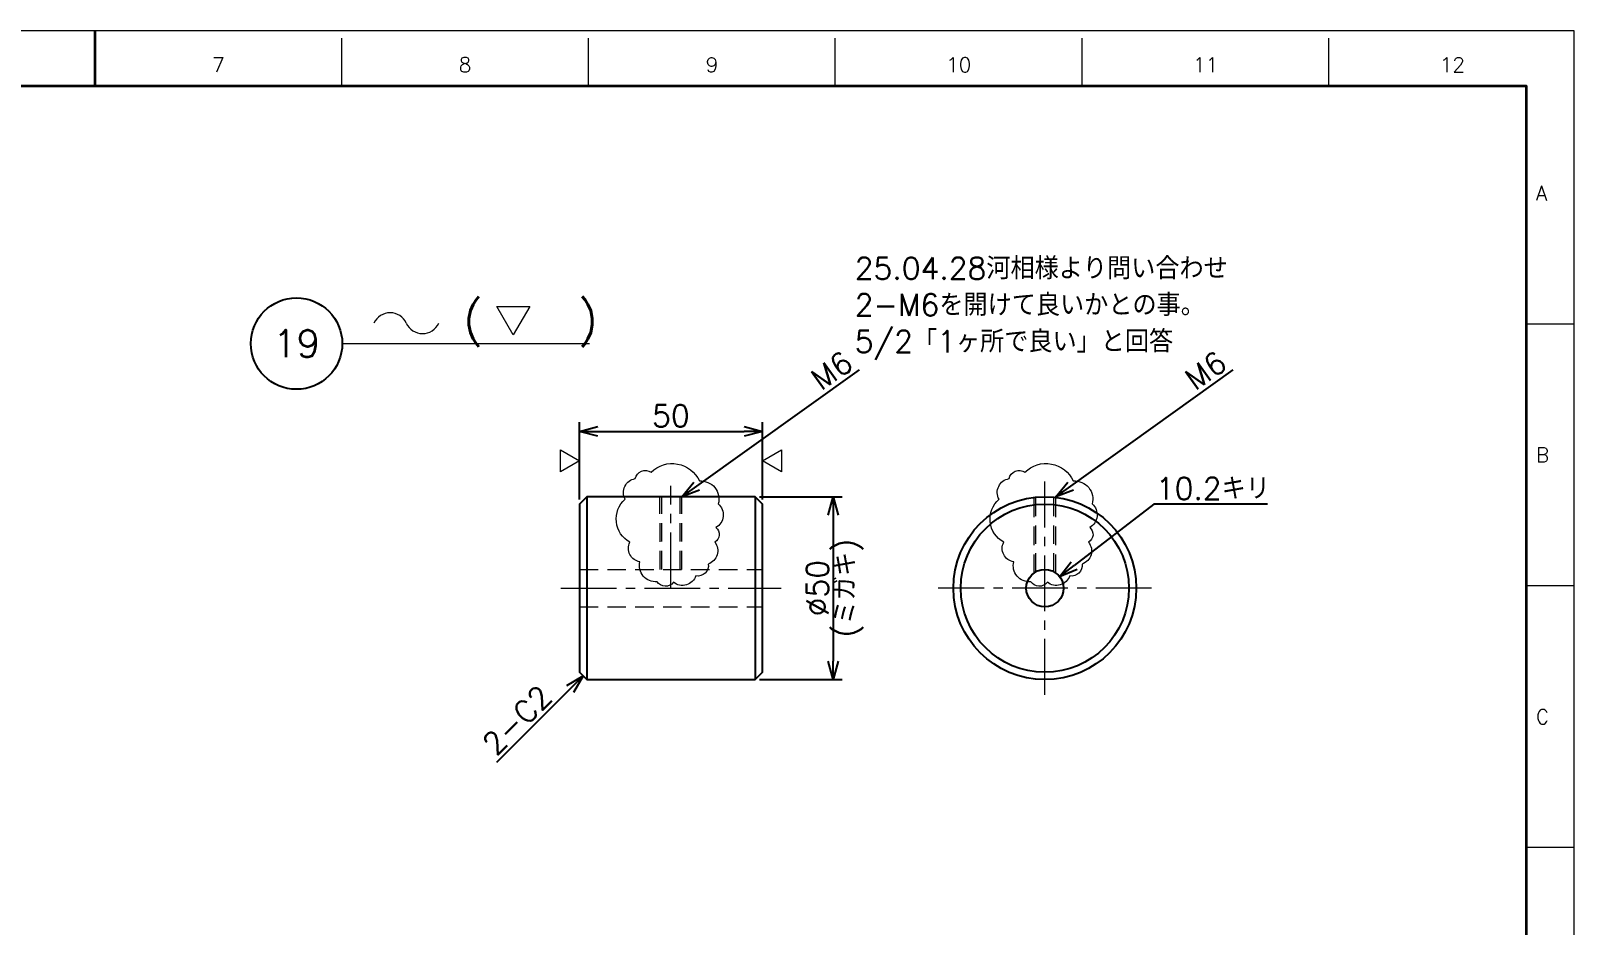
# Model space of a CAD drawing. Header units: millimetres. Extents: x 0 to 835, y -12 to 588.
# Drawn here: x 413 to 835, y 343.2 to 587.7 of the extents above; entities that cross this region are included whole.
import ezdxf
from ezdxf import colors
from ezdxf.entities.mleader import LeaderData, LeaderLine
from ezdxf.enums import TextEntityAlignment as Align
from ezdxf.math import Vec2, Vec3

# ---------------------------------------------------------------- set-up
doc = ezdxf.new("R2010")
doc.units = ezdxf.units.MM
doc.header["$LTSCALE"] = 0.8
doc.header["$PDMODE"] = 99
doc.header["$PDSIZE"] = 1
doc.linetypes.add('CENTER2', pattern=[28.575000000000003, 19.05, -3.175, 3.175, -3.175])
doc.linetypes.add('HIDDEN', pattern=[9.524999999999999, 6.35, -3.175])
for name, color, linetype, lineweight in [('02_SLIM', 4, 'Continuous', 13), ('04_HIDDEN', 2, 'HIDDEN', 13), ('05_CENTER', 4, 'CENTER2', 13), ('07_TEXT', 3, 'Continuous', 13), ('08_DIM', 3, 'Continuous', 13), ('90_FRAME', 5, 'Continuous', 35)]:
    doc.layers.add(name, color=color, linetype=linetype, lineweight=lineweight)
doc.layers.add('91_BLANK', color=5, linetype='Continuous', lineweight=0, plot=False)
doc.styles.add('KSS_TXT', font='txt.shx', dxfattribs={"bigfont": 'extfont2.shx'})
doc.styles.get("Standard").update_dxf_attribs({"font": 'txt.shx', "bigfont": 'extfont2.shx'})
doc.dimstyles.new('KSS_DIM', dxfattribs={"dimscale": 2, "dimtxt": 3, "dimasz": 2.5, "dimexe": 1.25, "dimexo": 0.625, "dimtad": 1, "dimdsep": 46, "dimtxsty": 'KSS_TXT', "dimblk": 'OPEN30', "dimcen": 0, "dimazin": 2, "dimtfac": 0.75, "dimtmove": 0, "dimatfit": 3, "dimldrblk": 'OPEN30', "dimfxl": 1.25, "dimtolj": 1, "dimarcsym": 0})
doc.dimstyles.new('KSS_DIM$3', dxfattribs={"dimscale": 2, "dimtxt": 3, "dimasz": 2.5, "dimexe": 1.25, "dimexo": 0.625, "dimtad": 1, "dimtih": 1, "dimtoh": 1, "dimdsep": 46, "dimtxsty": 'KSS_TXT', "dimblk": 'OPEN30', "dimcen": 0, "dimazin": 2, "dimtfac": 0.75, "dimtofl": 0, "dimtmove": 0, "dimatfit": 3, "dimldrblk": 'OPEN30', "dimfxl": 1.25, "dimtolj": 1, "dimarcsym": 0})

# ---------------------------------------------------------------- blocks, each defined once
blk = doc.blocks.new('_Open30')
at = {"color": 0, "linetype": 'ByBlock', "lineweight": -2}
for p, q in [((-1, 0.26794919), (0, 0)), ((0, 0), (-1, -0.26794919)), ((0, 0), (-1, 0))]:
    blk.add_line(p, q, dxfattribs=at)
blk = doc.blocks.new('*D148')
at = {"layer": '08_DIM', "color": 0, "lineweight": -2, "transparency": 16777216}
for p, q in [((563.0347579365045, 459.578312563967), (563.0347579365045, 480.6974822677768)), ((568.0347579365045, 478.1974822677768), (608.0347579365055, 478.1974822677768)), ((613.0347579365055, 459.5783125639661), (613.0347579365055, 480.6974822677768))]:
    blk.add_line(p, q, dxfattribs=at)
at = {"layer": 'Defpoints', "color": 0, "transparency": 16777216}
for p in [(613.0347579365055, 478.1974822677768), (563.0347579365045, 458.328312563967), (613.0347579365055, 458.3283125639661)]:
    blk.add_point(p, dxfattribs=at)
at = {"layer": '08_DIM', "color": 0, "lineweight": -2, "transparency": 16777216, "xscale": 5, "yscale": 5, "zscale": 5, "rotation": 180}
blk.add_blockref('_Open30', (563.0347579365045, 478.1974822677768), dxfattribs=at)
at = {"layer": '08_DIM', "color": 0, "lineweight": -2, "transparency": 16777216, "xscale": 5, "yscale": 5, "zscale": 5}
blk.add_blockref('_Open30', (613.0347579365055, 478.1974822677768), dxfattribs=at)
at = {"layer": '08_DIM', "color": 0, "transparency": 16777216, "insert": (588.034757936505, 482.4516489344435), "char_height": 6, "attachment_point": 5, "style": 'KSS_TXT'}
blk.add_mtext('\\A1;50', dxfattribs=at)
blk = doc.blocks.new('*D149')
at = {"layer": '08_DIM', "color": 0, "lineweight": -2, "transparency": 16777216}
for p, q in [((612.2847579365055, 460.328312563967), (634.8949046892715, 460.328312563967)), ((632.3949046892715, 455.328312563967), (632.3949046892715, 415.328312563967)), ((612.2847579365045, 410.328312563967), (634.8949046892715, 410.328312563967))]:
    blk.add_line(p, q, dxfattribs=at)
at = {"layer": 'Defpoints', "color": 0, "transparency": 16777216}
for p in [(611.0347579365055, 460.328312563967), (611.0347579365045, 410.328312563967), (632.3949046892715, 410.328312563967)]:
    blk.add_point(p, dxfattribs=at)
at = {"layer": '08_DIM', "color": 0, "lineweight": -2, "transparency": 16777216, "xscale": 5, "yscale": 5, "zscale": 5}
for p, rotation in [((632.3949046892715, 460.328312563967), 90), ((632.3949046892715, 410.328312563967), 270)]:
    blk.add_blockref('_Open30', p, dxfattribs=dict(at, rotation=rotation))
at = {"layer": '08_DIM', "color": 0, "transparency": 16777216, "char_height": 6, "attachment_point": 5, "rotation": 90, "style": 'KSS_TXT'}
for s, insert in [('\\A1;(ミガキ)', (636.6449046892715, 435.328312563967)), ('\\A1;%%C50', (628.1407380226049, 435.328312563967))]:
    blk.add_mtext(s, dxfattribs=dict(at, insert=insert))
blk = doc.blocks.new('*D150')
at = {"layer": '08_DIM', "color": 0, "lineweight": -2, "transparency": 16777216}
for p, q in [((720.0647984981875, 458.3051549199801), (698.2780283453664, 441.4975753242538)), ((751.1147984981876, 458.3051549199802), (720.0647984981875, 458.3051549199801))]:
    blk.add_line(p, q, dxfattribs=at)
at = {"layer": 'Defpoints', "color": 0, "transparency": 16777216}
for p in [(694.3191735409422, 438.4434848479439), (686.2431097399167, 432.2131402762717)]:
    blk.add_point(p, dxfattribs=at)
at = {"layer": '08_DIM', "color": 0, "lineweight": -2, "transparency": 16777216, "xscale": 5, "yscale": 5, "zscale": 5, "rotation": 217.6486801129307}
blk.add_blockref('_Open30', (694.3191735409422, 438.4434848479439), dxfattribs=at)
at = {"layer": '08_DIM', "color": 0, "transparency": 16777216, "insert": (736.2147984981875, 462.5551549199802), "char_height": 6, "attachment_point": 5, "style": 'KSS_TXT'}
blk.add_mtext('\\A1;10.2キリ', dxfattribs=at)
blk = doc.blocks.new('*D151')
at = {"layer": '08_DIM', "color": 0, "lineweight": -2, "transparency": 16777216}
blk.add_line((560.4992240305709, 407.7927786580343), (540.3266046666319, 387.6201592940953), dxfattribs=at)
at = {"layer": 'Defpoints', "color": 0, "transparency": 16777216}
for p in [(564.0347579365036, 411.328312563967), (533.9425675358307, 381.2361221632941), (533.9425675358307, 381.2361221632941)]:
    blk.add_point(p, dxfattribs=at)
at = {"layer": '08_DIM', "color": 0, "lineweight": -2, "transparency": 16777216, "xscale": 5, "yscale": 5, "zscale": 5, "rotation": 45}
blk.add_blockref('_Open30', (564.0347579365036, 411.3283125639671), dxfattribs=at)
at = {"layer": '08_DIM', "color": 0, "transparency": 16777216, "insert": (545.9834589161243, 399.2874211836734), "char_height": 6, "attachment_point": 5, "rotation": 45, "style": 'KSS_TXT'}
blk.add_mtext('\\A1;2-C2', dxfattribs=at)
blk = doc.blocks.new('AM_BALLOON1')
at = {"transparency": 16777216}
blk.add_circle((0, 0), 5, dxfattribs=at)
blk.add_attdef('B_NUMBER', text='', height=3, dxfattribs=at).set_placement((0, 0), align=Align.MIDDLE_CENTER)
blk = doc.blocks.new('_OPEN')
at = {"color": 0, "linetype": 'ByBlock'}
for p, q in [((-1, 0.1666666666666666), (0, 0)), ((0, 0), (-1, -0.1666666666666666)), ((0, 0), (-1, 0))]:
    blk.add_line(p, q, dxfattribs=at)
blk = doc.blocks.new('p1ba05')
for centre, start, end in [((-2.953558874599082, 0.2854771617432377), 24.22763733453314, 155.5757785718213), ((0, 1.620669598395743), 204.2276373345332, 335.5757785718214)]:
    blk.add_arc(centre, 1.620669598395854, start, end)
blk = doc.blocks.new('p1ba01')
for p, q in [((0, 0), (-1.5, 2.598076211353259)), ((-1.5, 2.598076211353259), (1.5, 2.598076211353259)), ((1.5, 2.598076211353259), (0, 0))]:
    blk.add_line(p, q)
blk = doc.blocks.new('*D169')
at = {"layer": '08_DIM', "color": 0, "lineweight": -2, "transparency": 16777216}
blk.add_line((595.1024268571657, 463.2359008346634), (639.5536595528714, 495.0098444188041), dxfattribs=at)
at = {"layer": 'Defpoints', "color": 0, "transparency": 16777216}
for p in [(660.6799919718933, 510.1110430518547), (660.6799919718933, 510.1110430518547), (591.034757936505, 460.3283125639671)]:
    blk.add_point(p, dxfattribs=at)
at = {"layer": '08_DIM', "color": 0, "lineweight": -2, "transparency": 16777216, "xscale": 5, "yscale": 5, "zscale": 5, "rotation": 215.5573572913414}
blk.add_blockref('_Open30', (591.0347579365051, 460.3283125639669), dxfattribs=at)
at = {"layer": '08_DIM', "color": 0, "transparency": 16777216, "insert": (631.9976233719536, 494.8328776629951), "char_height": 6, "attachment_point": 5, "rotation": 35.557357291341454, "style": 'KSS_TXT'}
blk.add_mtext('\\A1;M6', dxfattribs=at)
blk = doc.blocks.new('*D170')
at = {"layer": '08_DIM', "color": 0, "lineweight": -2, "transparency": 16777216}
blk.add_line((697.3488105610666, 463.2359008328047), (741.800043256772, 495.0098444169451), dxfattribs=at)
at = {"layer": 'Defpoints', "color": 0, "transparency": 16777216}
for p in [(762.9263756757941, 510.1110430499959), (762.9263756757941, 510.1110430499959), (693.2811416404058, 460.3283125621083)]:
    blk.add_point(p, dxfattribs=at)
at = {"layer": '08_DIM', "color": 0, "lineweight": -2, "transparency": 16777216, "xscale": 5, "yscale": 5, "zscale": 5, "rotation": 215.5573572913414}
blk.add_blockref('_Open30', (693.281141640406, 460.3283125621082), dxfattribs=at)
at = {"layer": '08_DIM', "color": 0, "transparency": 16777216, "insert": (734.2440070758543, 494.8328776611361), "char_height": 6, "attachment_point": 5, "rotation": 35.557357291341454, "style": 'KSS_TXT'}
blk.add_mtext('\\A1;M6', dxfattribs=at)

msp = doc.modelspace()

# ---------------------------------------------------------------- linework, layer by layer
at = {"color": 0}
for p, q in [((565.0347579365045, 460.3283125639675), (565.0347579365045, 410.328312563967)), ((611.0347579365045, 460.3283125639675), (611.0347579365045, 410.328312563967))]:
    msp.add_line(p, q, dxfattribs=at)
msp.add_lwpolyline([(565.0347579365036, 410.328312563967), (611.0347579365045, 410.328312563967), (613.0347579365045, 412.328312563967), (613.0347579365055, 458.328312563967), (611.0347579365055, 460.328312563967), (565.0347579365045, 460.3283125639675), (563.0347579365045, 458.328312563967), (563.0347579365036, 412.328312563967)], close=True, dxfattribs=at)
for radius in [25.00000000000045, 5.1]:
    msp.add_circle((690.2811416404295, 435.328312562108), radius, dxfattribs=at)
msp.add_circle((690.2811416404058, 435.3283125639661), 23)
at = {"layer": '02_SLIM', "color": 1}
for points in [[(595.8326161864584, 464.6286061666351, -0.52056705), (600.9875704365818, 458.3487466524252, -0.52056705), (600.3432003080761, 451.9078662564962, -0.52056705), (600.021018632784, 447.8823153321332, -0.52056705), (598.2490024738736, 441.9244993864484, -0.52056705), (594.8660643826602, 438.7040582859408, -0.52056705), (588.7445549397785, 436.9328159514246, -0.52056705), (584.2339708181603, 437.09383863823, -0.52056705), (579.5622924699355, 442.5685883285844, -0.52056705), (576.8237245072278, 447.8823153321332, -0.52056705), (575.534987639177, 459.6369227316113, -0.52056705), (578.2735556018852, 465.2726951087711, -0.52056705), (582.6230488858569, 467.0439374432872, -0.52056705)], [(698.0449734686881, 464.6286061647761, -0.52056705), (703.1999277188115, 458.3487466505662, -0.52056705), (702.5555575903059, 451.9078662546372, -0.52056705), (702.2333759150138, 447.8823153302742, -0.52056705), (700.4613597561033, 441.9244993845894, -0.52056705), (697.0784216648899, 438.7040582840818, -0.52056705), (690.9569122220082, 436.9328159495656, -0.52056705), (686.44632810039, 437.0938386363709, -0.52056705), (681.7746497521653, 442.5685883267254, -0.52056705), (679.0360817894575, 447.8823153302742, -0.52056705), (677.7473449214067, 459.6369227297523, -0.52056705), (680.4859128841149, 465.2726951069121, -0.52056705), (684.8354061680866, 467.0439374414282, -0.52056705)]]:
    msp.add_lwpolyline(points, format="xyb", close=True, dxfattribs=at)
at = {"layer": '04_HIDDEN'}
for p, q in [((585.0889390143288, 440.4202199662884), (585.0347690513393, 460.3201462378884)), ((585.5889371618565, 440.4215810206348), (585.5347671988669, 460.3215072922349)), ((590.534757936505, 440.428312563967), (590.534757936505, 460.3283125639672)), ((591.034757936505, 440.428312563967), (591.034757936505, 460.3283125639672)), ((687.315168062077, 439.4771679142257), (687.315168062077, 460.151749083525)), ((687.8270777434494, 439.7990586284566), (687.8270777434494, 460.2075724061989)), ((692.7352055373623, 439.7990586284566), (692.7352055373623, 460.2075724061989)), ((693.2471152187347, 439.4771679142257), (693.2471152187347, 460.151749083525)), ((563.0347579365045, 440.428312563967), (613.0347579365045, 440.428312563967)), ((563.0347579365045, 430.228312563967), (613.0347579365045, 430.228312563967))]:
    msp.add_line(p, q, dxfattribs=at)
at = {"layer": '05_CENTER'}
for p, q in [((690.2811416404058, 406.1940492506489), (690.2811416404058, 464.4625758772833)), ((588.0347579365045, 435.3283125639671), (588.034757936505, 463.3283125639672)), ((557.9251452249973, 435.328312563967), (618.2124234914022, 435.328312563967)), ((719.4154049537813, 435.3283125639661), (661.1468783270886, 435.3283125639661))]:
    msp.add_line(p, q, dxfattribs=at)
at = {"layer": '08_DIM'}
msp.add_line((498.1897502275931, 502.183271580234), (565.7657030411915, 502.183271580234), dxfattribs=at)
at = {"layer": '90_FRAME'}
msp.add_line((430.5441641560333, 587.6997422500219), (430.5441641560334, 572.6151258616644), dxfattribs=at)
at = {"layer": '90_FRAME', "color": 4, "lineweight": 13}
for p, q in [((498.0264230767611, 572.6151258616644), (498.0264230767611, 585.683342247323)), ((565.5086819974862, 572.6151258616644), (565.5086819974862, 585.683342247323)), ((632.9909409182138, 572.6151258616644), (632.9909409182138, 585.683342247323)), ((700.4731998389417, 572.6151258616644), (700.4731998389417, 585.683342247323)), ((767.9554587596695, 572.6151258616644), (767.9554587596695, 585.683342247323)), ((834.9921062433816, 507.5506461778388), (821.9238898577205, 507.5506461778388)), ((834.9921062433816, 435.9712501083532), (821.9238898577205, 435.9712501083532)), ((834.9921062433816, 364.3918540388676), (821.9238898577205, 364.3918540388676))]:
    msp.add_line(p, q, dxfattribs=at)
at = {"layer": '90_FRAME'}
msp.add_lwpolyline([(39.16443845434634, 13.00979007709968), (821.9238898577205, 13.00979007709968), (821.9238898577205, 572.6151258616644), (39.16443845434634, 572.6151258616644)], close=True, dxfattribs=at)
at = {"layer": '91_BLANK'}
msp.add_lwpolyline([(-8.093381893559127e-07, -1.126752522395691e-07), (834.9921062419944, -1.126752522395691e-07), (834.9921062419944, 587.6997422500219), (-8.093381893559127e-07, 587.6997422500219)], close=True, dxfattribs=at)

# ---------------------------------------------------------------- block references
at = {"layer": '08_DIM', "xscale": 3, "yscale": 3, "zscale": 3}
for name, p in [('p1ba05', (520.113828441561, 504.9184499305945)), ('p1ba01', (544.9320988912746, 504.5677079065537))]:
    msp.add_blockref(name, p, dxfattribs=at)
at = {"layer": '08_DIM', "xscale": 2, "yscale": 2, "zscale": 2}
for p, rotation in [((563.0347579365045, 470.1378974158719), 90), ((613.0347579365055, 470.1378974158715), 270)]:
    msp.add_blockref('p1ba01', p, dxfattribs=dict(at, rotation=rotation))

# ---------------------------------------------------------------- texts
at = {"layer": '07_TEXT', "style": 'KSS_TXT'}
msp.add_text('( \u3000 )', height=9, dxfattribs=at).set_placement((531.2857010692333, 504.341972240292))
at = {"layer": '07_TEXT', "color": 1, "ltscale": 2, "insert": (638.2861136859842, 525.7719482390855), "char_height": 6, "attachment_point": 1}
msp.add_mtext_dynamic_manual_height_columns('25.04.28河相様より問い合わせ\\P2-M6を開けて良いかとの事。\\P5/2「1ヶ所で良い」と回答', width=123.3620392916928, gutter_width=15, heights=[34.75410912790153], dxfattribs=at)
at = {"layer": '90_FRAME', "color": 0, "lineweight": 13, "style": 'KSS_TXT'}
for s, p in [('7', (464.285293616396, 575.2179924612188)), ('8', (531.7675525371236, 575.2179924612188)), ('9', (599.2498114578513, 575.2179924612188)), ('10', (666.7320703785791, 575.2179924612188)), ('11', (734.2143292993043, 575.2179924612188)), ('12', (801.6965882200319, 575.2179924612188))]:
    msp.add_text(s, height=4.0328, dxfattribs=at).set_placement(p, align=Align.BOTTOM_CENTER)
for s, p in [('A', (824.5217821243332, 543.3403442125816)), ('B', (824.5217821243332, 471.760948143096)), ('C', (824.5217821243332, 400.1815520736105))]:
    msp.add_text(s, height=4.0328, dxfattribs=at).set_placement(p, align=Align.MIDDLE_LEFT)

# ---------------------------------------------------------------- dimensions: what is measured, and where the dimension line sits
at = {"layer": '08_DIM', "color": 1}
for base, p1, p2, angle, picture, middle in [((660.6799919718933, 510.1110430518547), (591.034757936505, 460.3283125639671), (660.6799919718933, 510.1110430518547), 35.55735729134143, '*D169', (634.4690734020456, 491.3753590804334)), ((762.9263756757941, 510.1110430499959), (693.2811416404058, 460.3283125621084), (762.9263756757941, 510.1110430499959), 35.55735729134134, '*D170', (736.7154571059463, 491.3753590785745))]:
    dim = msp.add_linear_dim(base=base, p1=p1, p2=p2, angle=angle, text='M6', dimstyle='KSS_DIM', override={"dimse1": 1, "dimse2": 1, "dimsd2": 1, "dimarcsym": 1}, dxfattribs=at)
    dim.commit()
    dim.dimension.update_dxf_attribs({"geometry": picture, "text_midpoint": middle, "dimtype": 161})
at = {"layer": '08_DIM'}
dim = msp.add_linear_dim(base=(613.0347579365055, 478.1974822677768), p1=(563.0347579365045, 458.328312563967), p2=(613.0347579365055, 458.3283125639661), dimstyle='KSS_DIM', override={"dimarcsym": 1}, dxfattribs=at)
dim.commit()
dim.dimension.update_dxf_attribs({"geometry": '*D148', "text_midpoint": (588.034757936505, 482.4516489344435)})
dim = msp.add_diameter_dim_2p(p1=(686.2431097399167, 432.2131402762717), p2=(694.3191735409422, 438.4434848479439), text='<>キリ', dimstyle='KSS_DIM$3', override={"dimpost": '<>', "dimtix": 1, "dimarcsym": 1}, dxfattribs=at)
dim.commit()
dim.dimension.update_dxf_attribs({"geometry": '*D150', "text_midpoint": (736.2147984981875, 458.3051549199802), "dimtype": 163})
dim = msp.add_linear_dim(base=(632.3949046892715, 410.328312563967), p1=(611.0347579365055, 460.328312563967), p2=(611.0347579365045, 410.328312563967), angle=90, text='%%C<>', dimstyle='KSS_DIM', override={"dimpost": '\\X(ミガキ)', "dimarcsym": 1}, dxfattribs=at)
dim.commit()
dim.dimension.update_dxf_attribs({"geometry": '*D149', "text_midpoint": (628.1407380226049, 435.328312563967)})
dim = msp.add_aligned_dim(p1=(564.0347579365036, 411.328312563967), p2=(533.9425675358307, 381.2361221632941), distance=0, text='2-C2', dimstyle='KSS_DIM', override={"dimse1": 1, "dimse2": 1, "dimsd2": 1, "dimarcsym": 1}, dxfattribs=at)
dim.commit()
dim.dimension.update_dxf_attribs({"geometry": '*D151', "text_midpoint": (545.9834589161243, 399.2874211836734)})

# ---------------------------------------------------------------- leaders
ml = msp.add_multileader_block('Standard', dxfattribs=at)
ml.set_content('AM_BALLOON1', color=256, scale=2.5)
ml.set_attribute('B_NUMBER', '19', width=0)
ml.set_leader_properties(color=256, linetype='ByLayer', lineweight=-1)
ml.set_arrow_properties(name='OPEN')
ml.build(insert=Vec2(0, 0))
ml.multileader.update_dxf_attribs({"leader_type": 0, "has_dogleg": 0, "text_right_attachment_type": 6, "dogleg_length": 0, "arrow_head_size": 5, "scale": 2.5, "block_connection_type": 1})
ctx = ml.context
ctx.base_point, ctx.scale, ctx.char_height, ctx.arrow_head_size, ctx.landing_gap_size, ctx.plane_origin = Vec3(485.6750788196453, 502.1932588761376), 2.5, 10, 5, 5, Vec3(485.6750788196453, 502.1932588761376)
ctx.right_attachment, ctx.attachment_type = 6, 1
notes = []
notes.append((ctx, [(0, (0, 0, 0), (0, 0), (1, 0), 1, [])]))
ctx.block.insert = Vec3(485.6750788196453, 502.1932588761376)
for ctx, leaders in notes:
    for number, flags, end, landing, length, lines in leaders:
        leader = LeaderData()
        leader.index, (leader.has_last_leader_line, leader.has_dogleg_vector, leader.attachment_direction) = number, flags
        leader.last_leader_point, leader.dogleg_vector, leader.dogleg_length = Vec3(end), Vec3(landing), length
        for number, points, colour, breaks in lines:
            line = LeaderLine()
            line.index, line.vertices, line.color, line.breaks = number, Vec3.list(points), colors.encode_raw_color(colour), breaks
            leader.lines.append(line)
        ctx.leaders.append(leader)

doc.saveas('drawing.dxf')
